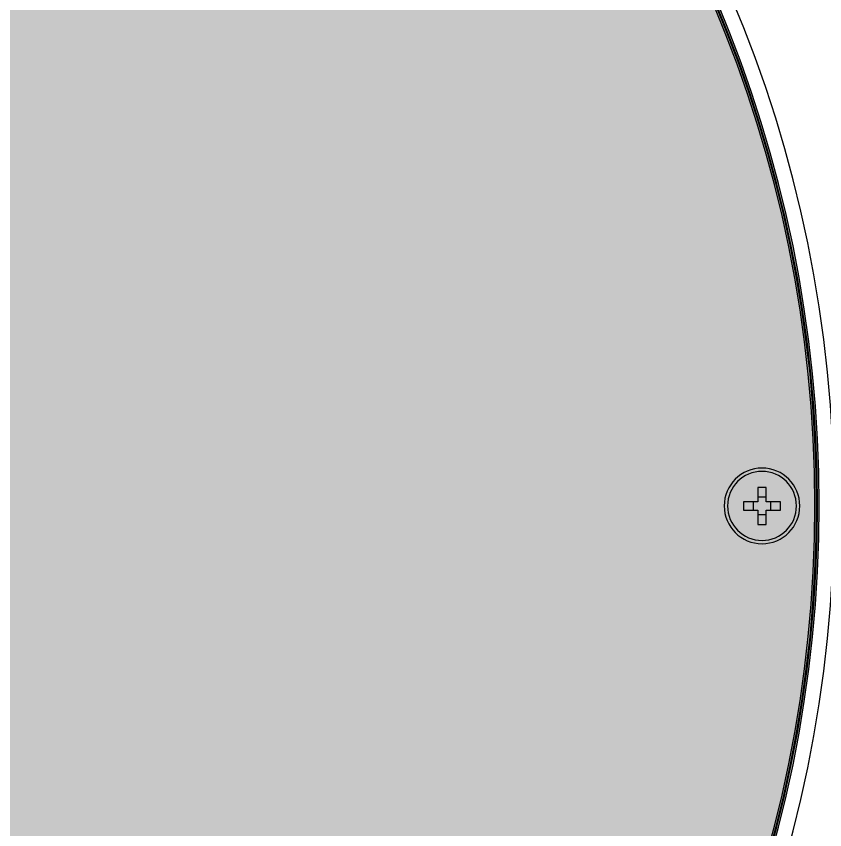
# Model space of a CAD drawing. Header units: millimetres. Extents: x 307301 to 459443, y -2888111 to -2805601.
# Drawn here: x 441278.3 to 441371.5, y -2881047.4 to -2880953.7 of the extents above; entities that cross this region are included whole.
import ezdxf

# ---------------------------------------------------------------- set-up
doc = ezdxf.new("R2010")
doc.units = ezdxf.units.MM
doc.header["$LTSCALE"] = 10
doc.header["$MEASUREMENT"] = 0
for name, color, linetype in [('$DDT_AUDIT_GENERATED_(15E)', 7, 'Continuous'), ('$DDT_AUDIT_GENERATED_(224)', 7, 'Continuous'), ('$DDT_AUDIT_GENERATED_(87)', 7, 'Continuous'), ('BMA  furniture', 6, 'Continuous'), ('Furniture - Plan', 3, 'Continuous')]:
    doc.layers.add(name, color=color, linetype=linetype)

# ---------------------------------------------------------------- blocks, each defined once
blk = doc.blocks.new('TUFTUFTU')
at = {"layer": 'Furniture - Plan', "ltscale": 0.01}
h = blk.add_hatch(color=250, dxfattribs=at)
h.dxf.hatch_style = 1
h.set_gradient(color1=(51, 51, 51), color2=(105, 105, 105), one_color=1, tint=0.41, name='INVCYLINDER')
edge = h.paths.add_edge_path()
edge.add_arc((1413476.94, -245799), 296.53, 0, 360)
at = {"layer": '$DDT_AUDIT_GENERATED_(15E)', "color": 3, "linetype": 'Continuous'}
for radius in [295.95, 295.56]:
    blk.add_circle((1413476.94, -245799), radius, dxfattribs=at)
at = {"layer": '$DDT_AUDIT_GENERATED_(15E)', "color": 6, "linetype": 'Continuous'}
blk.add_circle((1413193.57, -245799.13), 8.71, dxfattribs=at)
at = {"layer": '$DDT_AUDIT_GENERATED_(224)', "color": 3, "linetype": 'Continuous'}
for radius in [300, 296.53, 296.13]:
    blk.add_circle((1413476.94, -245799), radius, dxfattribs=at)
at = {"layer": '$DDT_AUDIT_GENERATED_(87)', "color": 6, "linetype": 'Continuous'}
for p, q in [((1413192.6, -245794.87), (1413194.54, -245794.87)), ((1413192.61, -245798.16), (1413192.6, -245794.87)), ((1413194.54, -245794.87), (1413194.54, -245798.16)), ((1413192.61, -245797.12), (1413194.54, -245797.12)), ((1413189.32, -245798.16), (1413192.61, -245798.16)), ((1413189.32, -245800.1), (1413189.32, -245798.16)), ((1413191.57, -245800.1), (1413191.57, -245798.16)), ((1413194.54, -245798.16), (1413197.83, -245798.16)), ((1413195.58, -245798.16), (1413195.58, -245800.1)), ((1413197.83, -245798.16), (1413197.83, -245800.09)), ((1413192.61, -245800.1), (1413189.32, -245800.1)), ((1413192.61, -245803.39), (1413192.61, -245800.1)), ((1413194.54, -245801.13), (1413192.61, -245801.13)), ((1413197.83, -245800.09), (1413194.54, -245800.1)), ((1413194.54, -245800.1), (1413194.54, -245803.39)), ((1413194.54, -245803.39), (1413192.61, -245803.39))]:
    blk.add_line(p, q, dxfattribs=at)
blk.add_circle((1413193.57, -245799.13), 7.94, dxfattribs=at)
blk = doc.blocks.new('SDTYTYT')
at = {"layer": 'Furniture - Plan', "color": 3, "xscale": 0.5000000000000486, "yscale": 0.5000000000000486, "zscale": 0.5000000000000486, "rotation": 180}
blk.add_blockref('TUFTUFTU', (925445.399, -2867082.713), dxfattribs=at)

msp = doc.modelspace()

# ---------------------------------------------------------------- block references
at = {"layer": 'BMA  furniture', "xscale": -1, "rotation": 180}
msp.add_blockref('SDTYTYT', (222515.614, -5625193.258, 0.055), dxfattribs=at)

doc.saveas('drawing.dxf')
